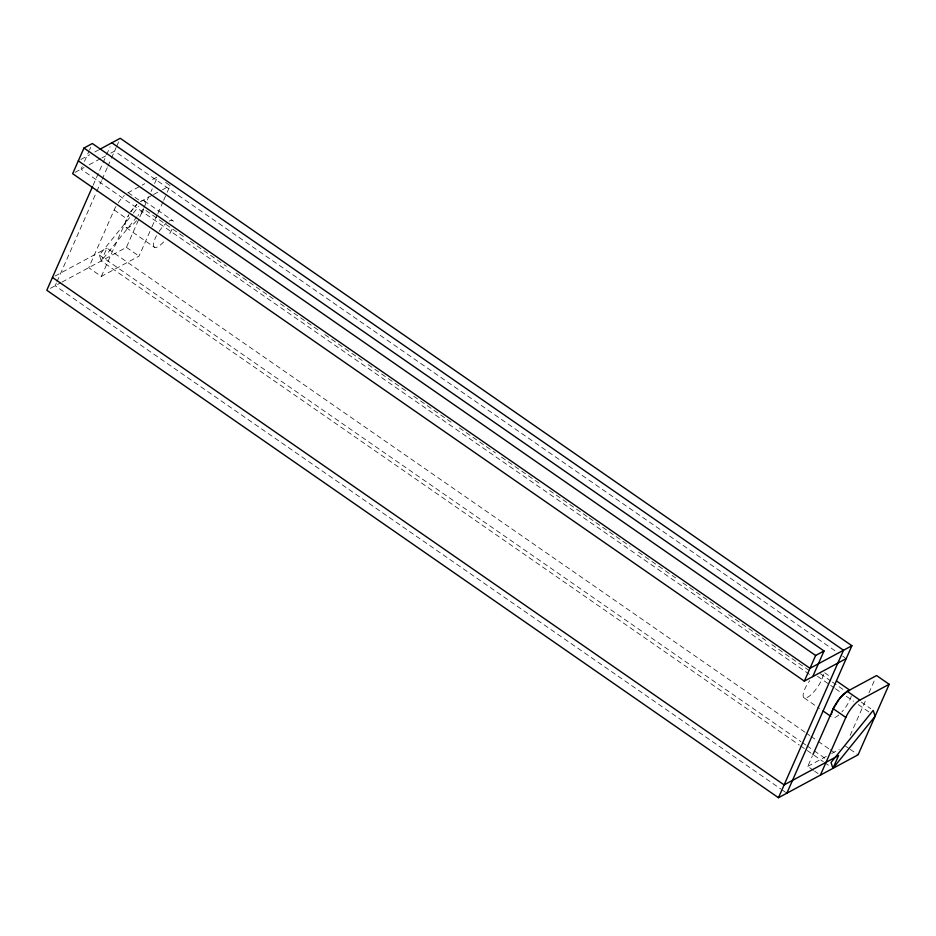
<?xml version="1.0" encoding="UTF-8"?>
<svg xmlns="http://www.w3.org/2000/svg" width="936" height="936" viewBox="0 0 936 936"><rect width="100%" height="100%" fill="white"/><g stroke="black" fill="none" stroke-linecap="round" stroke-linejoin="round"><path stroke-width="0.7" stroke-dasharray="4.68 3.51" d="M82.169 166.608L81.046 169.17L810.307 674.95M84.439 161.472L88.955 151.211M89.528 149.935L90.652 147.373M93.085 185.316L102.469 164.057M103.054 162.724L105.979 156.09M106.564 154.756L110.085 146.788M56.359 283.093L55.177 285.749L780.846 789.036M56.944 281.771L96.197 192.757M96.782 191.424L101.474 180.8M102.059 179.466L107.336 167.509M107.921 166.187L110.846 159.541M111.431 158.207L116.122 147.584M116.707 146.25L119.047 140.938M115.912 206.517A16.169 5.066 -55.3 0 0 114.157 209.98L88.709 267.696L101.322 276.436L139.043 256.125L151.363 228.173M804.96 732.209L106.938 248.099L101.275 260.922L799.309 745.033M101.322 276.436L128.524 215.257M61.998 282.075L126.418 247.373L143.442 208.775L137.955 215.608M144.027 207.453L148.73 196.806M151.07 191.482L152.252 188.815M154.592 183.491L157.529 176.845L149.877 180.964M151.948 226.84L157.236 214.87M157.821 213.537L163.098 201.556M163.683 200.234L166.62 193.576M167.205 192.243L170.141 185.597L165.555 182.415M813.501 770.363L807.768 766.385L812.389 755.902M850.169 735.427L866.607 698.162M868.959 692.839L875.406 678.202M136.562 220.732A16.169 5.066 -55.3 0 1 126.582 227.776A16.169 5.066 -55.3 0 1 126.769 218.731L128.934 214.555M137.042 216.742L101.275 260.922L99.356 255.048L132.362 214.262M133.286 213.127L138.785 206.329M140.365 201.649L152.287 195.214M80.859 159.494L89.739 154.709M94.828 151.971L98.631 149.912M75.055 172.399L84.088 167.532M89.166 164.794L100.597 158.629M101.872 157.95L105.674 155.891M110.752 153.165L114.566 151.106L836.632 651.889M127.752 192.898A16.169 5.066 -55.3 0 1 128.197 192.652L144.776 183.713M153.562 194.524L161.214 190.406M162.49 189.715L170.141 185.597M54.99 276.073L106.938 248.099M50.392 288.335L60.735 282.754M807.768 766.385L826.617 756.23M831.648 753.515L839.194 749.455M842.634 656.054L845.032 657.727M144.238 200.854L172.622 220.545M824.663 672.762L831.765 677.687M128.197 192.652L140.809 201.392A16.169 5.066 -55.3 0 1 145.115 204.879M820.345 673.721L831.156 681.221M832.361 682.052L844.377 690.382M861.19 702.047L870.808 708.716M145.864 210.483L185.515 237.978M190.324 241.312L226.36 266.304M235.977 272.973L273.218 298.806M280.426 303.802L318.872 330.466M324.874 334.632L362.127 360.465M368.129 364.63L406.575 391.295M413.782 396.291L451.023 422.124M459.436 427.951L495.483 452.954M501.485 457.119L539.932 483.783M549.549 490.452L587.995 517.117M589.189 517.947L630.045 546.273M638.457 552.111L675.698 577.945M682.906 582.941L721.352 609.605M728.559 614.601L765.8 640.435M771.814 644.6L809.055 670.433M817.467 676.26L829.483 684.59M830.677 685.433L834.28 687.925M835.485 688.767L841.499 692.933M846.296 696.267L853.503 701.263M858.312 704.597L869.123 712.097M114.157 209.98L126.769 218.731M126.067 227.577L154.452 247.268A16.169 5.066 -55.3 0 0 164.947 240.412M804.118 697.846L819.491 708.505M126.418 247.373L139.043 256.125M845.477 746.074L848.917 748.461M850.063 749.256L858.09 754.814M806.165 733.04L809.769 735.544M810.974 736.375L816.976 740.54M818.181 741.382L828.992 748.882M830.197 749.713L836.199 753.878M99.356 255.048L800.982 741.663M802.187 742.494L805.791 744.997M806.996 745.828L812.998 749.993M814.203 750.824L825.014 758.324M800.514 745.863L823.341 761.705M824.534 762.536L829.343 765.87M814.648 771.159L818.087 773.545M782.051 789.867L785.655 792.371M823.294 674.166A16.169 5.066 -55.3 0 1 813.91 691.809A16.169 5.066 -55.3 0 1 803.322 696.84A16.169 5.066 -55.3 0 1 809.757 680.601M851.315 695.916A16.169 5.066 -55.3 0 1 841.944 711.886M838.808 714.975A16.169 5.066 -55.3 0 1 831.788 716.719M143.536 209.699A16.169 5.066 -55.3 0 1 139.581 216.719M169.194 221.083A16.169 5.066 -55.3 0 1 173.499 224.57M171.92 229.39A16.169 5.066 -55.3 0 1 167.965 236.41M154.452 247.268A16.169 5.066 -55.3 0 1 156.511 235.65M159.108 231.403A16.169 5.066 -55.3 0 1 166.327 223.107M118.111 202.972A16.169 5.066 -55.3 0 1 124.301 195.589M131.204 211.021L130.724 211.723L136.913 204.34L131.204 211.021"/><path stroke-width="1.4" d="M812.717 676.623L824.019 650.976L92.348 143.524L83.971 148.04L72.657 173.686L804.328 681.127L846.238 658.558M92.5 186.638L46.8 290.265L778.471 797.718L858.09 754.814L889.2 684.286L876.587 675.546L847.255 691.341L843.348 694.29L838.141 700.28L834.198 706.621L812.963 754.591M804.328 681.127L815.642 655.481L824.019 650.976M778.471 797.718L843.511 650.251L111.84 142.798M786.848 793.202L851.889 645.735L120.217 138.282L99.906 149.233M820.381 775.137L845.828 717.432A16.169 5.066 -55.3 0 1 859.868 700.093L889.2 684.286M832.946 768.362L875.137 716.262L873.206 710.389L831.028 762.489L832.946 768.362L838.609 755.539L784.122 784.894L52.451 277.442M831.87 712.425A16.169 5.066 -55.3 0 1 833.215 708.681L840.189 697.659L847.255 691.341A16.169 5.066 -55.3 0 1 849.56 690.581M851.889 645.735L809.991 668.304L78.32 160.863M83.971 148.04L815.642 655.481M836.491 680.963L849.502 689.984M847.255 691.341L859.868 700.093M833.215 708.681L845.828 717.432M823.048 710.974L830.138 715.888M831.507 714.496A16.169 5.066 -55.3 0 1 831.636 713.513"/></g></svg>
